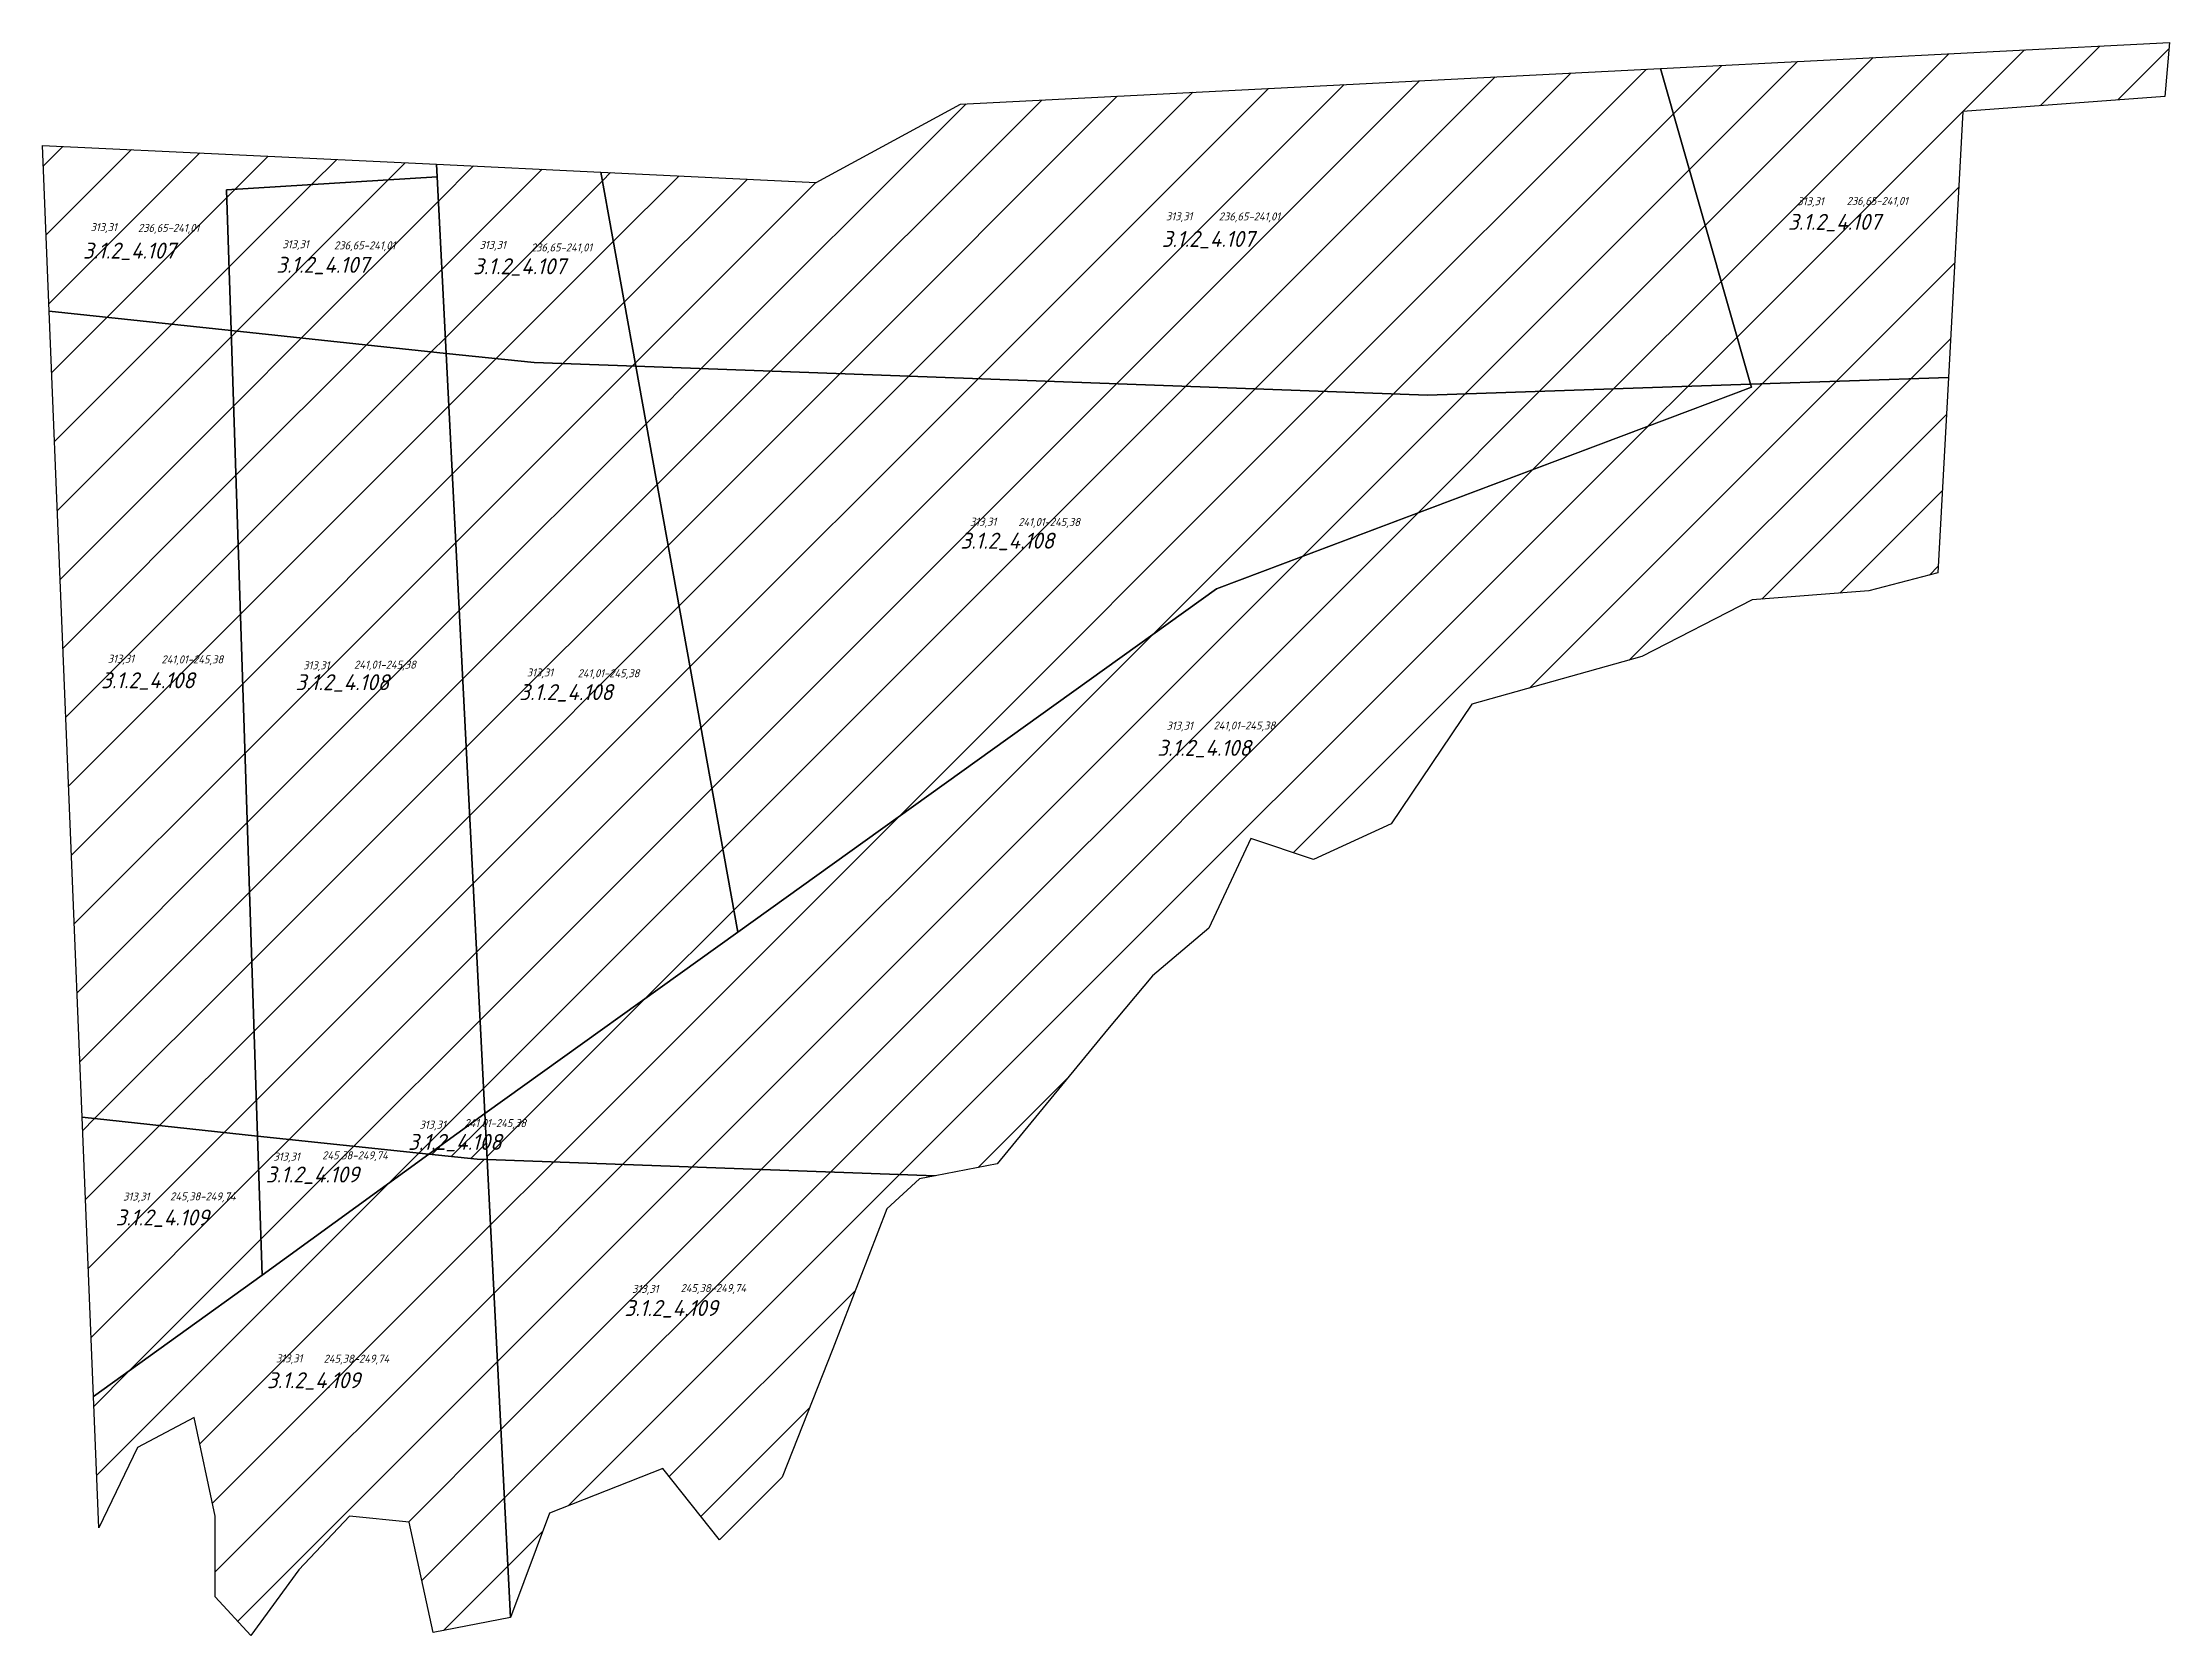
# Model space of a CAD drawing. Header units: millimetres. Extents: x 2242288 to 2245577, y 377443 to 382303.
# Drawn here: x 2244246 to 2245577, y 377948 to 378945 of the extents above; entities that cross this region are included whole.
import ezdxf

# ---------------------------------------------------------------- set-up
doc = ezdxf.new("R2010")
doc.units = ezdxf.units.MM
for name, color, linetype in [('об_3.1.2_4.107', 41, 'Continuous'), ('об_3.1.2_4.108', 41, 'Continuous'), ('об_3.1.2_4.109', 41, 'Continuous'), ('подписи', 41, 'Continuous'), ('штриховка_об_3.1.2_4.107', 41, 'Continuous'), ('штриховка_об_3.1.2_4.108', 41, 'Continuous'), ('штриховка_об_3.1.2_4.109', 41, 'Continuous')]:
    doc.layers.add(name, color=color, linetype=linetype)
doc.styles.add('GOST-2.304_Type-B_italic', font='GOST Common Italic.ttf')

msp = doc.modelspace()

# ---------------------------------------------------------------- hatches: boundary and pattern name
at = {"layer": 'штриховка_об_3.1.2_4.107'}
h = msp.add_hatch(dxfattribs=at)
h.set_pattern_fill('ANSI31', color=256, scale=10)
h.paths.add_polyline_path([(2245315.1, 378731.2), (2245258.8, 378928.7), (2245577.4, 378945), (2245574.5, 378911.2), (2245448, 378901.8), (2245439.1, 378735.3)])
h = msp.add_hatch(dxfattribs=at)
h.set_pattern_fill('ANSI31', color=256, scale=10)
h.paths.add_polyline_path([(2244617.4, 378742.3), (2244595.5, 378863.9), (2244730.3, 378857.4), (2244820.7, 378906.4), (2245258.8, 378928.7), (2245315.1, 378731.2), (2245112.9, 378724.3)])
h = msp.add_hatch(dxfattribs=at)
h.set_pattern_fill('ANSI31', color=256, scale=10)
h.paths.add_polyline_path([(2244250.3, 378776.8), (2244246.1, 378880.6), (2244492.7, 378868.8), (2244493.1, 378861), (2244361.3, 378852.8), (2244364.2, 378764.7)])
h = msp.add_hatch(dxfattribs=at)
h.set_pattern_fill('ANSI31', color=256, scale=10)
h.paths.add_polyline_path([(2244364.2, 378764.7), (2244361.3, 378852.8), (2244493.1, 378861), (2244498.7, 378750.4)])
h = msp.add_hatch(dxfattribs=at)
h.set_pattern_fill('ANSI31', color=256, scale=10)
h.paths.add_polyline_path([(2244498.7, 378750.4), (2244493.1, 378861), (2244492.7, 378868.8), (2244595.5, 378863.9), (2244617.4, 378742.3), (2244553.8, 378744.6)])
at = {"layer": 'штриховка_об_3.1.2_4.108'}
h = msp.add_hatch(dxfattribs=at)
h.set_pattern_fill('ANSI31', color=256, scale=10)
h.paths.add_polyline_path([(2244270.8, 378272.1), (2244250.3, 378776.8), (2244364.2, 378764.7), (2244380.6, 378260.4)])
h = msp.add_hatch(dxfattribs=at)
h.set_pattern_fill('ANSI31', color=256, scale=10)
h.paths.add_polyline_path([(2244380.6, 378260.4), (2244364.2, 378764.7), (2244498.7, 378750.4), (2244523, 378274.5), (2244487.9, 378249)])
h = msp.add_hatch(dxfattribs=at)
h.set_pattern_fill('ANSI31', color=256, scale=10)
h.paths.add_polyline_path([(2244523, 378274.5), (2244498.7, 378750.4), (2244553.8, 378744.6), (2244617.4, 378742.3), (2244681.2, 378388.1)])
h = msp.add_hatch(dxfattribs=at)
h.set_pattern_fill('ANSI31', color=256, scale=10)
h.paths.add_polyline_path([(2244681.2, 378388.1), (2244617.4, 378742.3), (2245112.9, 378724.3), (2245315.1, 378731.2), (2245315.7, 378729.2), (2245306, 378725.5), (2244980.9, 378602.9)])
h = msp.add_hatch(dxfattribs=at)
h.set_pattern_fill('ANSI31', color=256, scale=10)
h.paths.add_polyline_path([(2244524.4, 378245.6), (2244523, 378274.5), (2244681.2, 378388.1), (2244980.9, 378602.9), (2245315.7, 378729.2), (2245315.1, 378731.2), (2245439.1, 378735.3), (2245432.5, 378612.9), (2245389.2, 378601.7), (2245316.3, 378596), (2245247.2, 378560.5), (2245140.7, 378530.7), (2245090.2, 378455.9), (2245041.6, 378433.5), (2245002.4, 378446.6), (2244976.2, 378390.5), (2244940.8, 378360.6), (2244912.7, 378327), (2244843.6, 378242.9), (2244804.8, 378235.5)])
h = msp.add_hatch(dxfattribs=at)
h.set_pattern_fill('ANSI31', color=256, scale=3)
h.paths.add_polyline_path([(2244487.9, 378249), (2244523, 378274.5), (2244524.4, 378245.6), (2244518.2, 378245.8)])
at = {"layer": 'штриховка_об_3.1.2_4.109'}
h = msp.add_hatch(dxfattribs=at)
h.set_pattern_fill('ANSI31', color=256, scale=10)
h.paths.add_polyline_path([(2244277.9, 378097.3), (2244270.8, 378272.1), (2244380.6, 378260.4), (2244383.5, 378173.2)])
h = msp.add_hatch(dxfattribs=at)
h.set_pattern_fill('ANSI31', color=256, scale=10)
h.paths.add_polyline_path([(2244383.5, 378173.2), (2244380.6, 378260.4), (2244487.9, 378249)])
h = msp.add_hatch(dxfattribs=at)
h.set_pattern_fill('ANSI31', color=256, scale=10)
h.paths.add_polyline_path([(2244281.2, 378015), (2244277.9, 378097.3), (2244383.5, 378173.2), (2244487.9, 378249), (2244518.2, 378245.8), (2244524.4, 378245.6), (2244539, 377958.9), (2244490.5, 377949.6), (2244475.5, 378018.7), (2244438.2, 378022.5), (2244406.4, 377988.8), (2244376.5, 377947.7), (2244354.1, 377972), (2244354.1, 378022.5), (2244341, 378084.1), (2244305.5, 378065.4)])
h = msp.add_hatch(dxfattribs=at)
h.set_pattern_fill('ANSI31', color=256, scale=10)
h.paths.add_polyline_path([(2244539, 377958.9), (2244524.4, 378245.6), (2244804.8, 378235.5), (2244795, 378233.6), (2244774.5, 378214.9), (2244740.8, 378127.1), (2244709.1, 378046.8), (2244669.8, 378007.5), (2244634.3, 378052.3), (2244563.3, 378024.3)])

# ---------------------------------------------------------------- linework, layer by layer
at = {"layer": 'об_3.1.2_4.107'}
for points in [[(2245315.1, 378731.2), (2245258.8, 378928.7), (2245577.4, 378945), (2245574.5, 378911.2), (2245448, 378901.8), (2245439.1, 378735.3)], [(2244617.4, 378742.3), (2244595.5, 378863.9), (2244730.3, 378857.4), (2244820.7, 378906.4), (2245258.8, 378928.7), (2245315.1, 378731.2), (2245112.9, 378724.3)], [(2244250.3, 378776.8), (2244246.1, 378880.6), (2244492.7, 378868.8), (2244493.1, 378861), (2244361.3, 378852.8), (2244364.2, 378764.7)], [(2244364.2, 378764.7), (2244361.3, 378852.8), (2244493.1, 378861), (2244498.7, 378750.4)], [(2244498.7, 378750.4), (2244493.1, 378861), (2244492.7, 378868.8), (2244595.5, 378863.9), (2244617.4, 378742.3), (2244553.8, 378744.6)]]:
    msp.add_lwpolyline(points, close=True, dxfattribs=at)
at = {"layer": 'об_3.1.2_4.108'}
for points in [[(2244270.8, 378272.1), (2244250.3, 378776.8), (2244364.2, 378764.7), (2244380.6, 378260.4)], [(2244380.6, 378260.4), (2244364.2, 378764.7), (2244498.7, 378750.4), (2244523, 378274.5), (2244487.9, 378249)], [(2244523, 378274.5), (2244498.7, 378750.4), (2244553.8, 378744.6), (2244617.4, 378742.3), (2244681.2, 378388.1)], [(2244681.2, 378388.1), (2244617.4, 378742.3), (2245112.9, 378724.3), (2245315.1, 378731.2), (2245315.7, 378729.2), (2245306, 378725.5), (2244980.9, 378602.9)], [(2244524.4, 378245.6), (2244523, 378274.5), (2244681.2, 378388.1), (2244980.9, 378602.9), (2245315.7, 378729.2), (2245315.1, 378731.2), (2245439.1, 378735.3), (2245432.5, 378612.9), (2245389.2, 378601.7), (2245316.3, 378596), (2245247.2, 378560.5), (2245140.7, 378530.7), (2245090.2, 378455.9), (2245041.6, 378433.5), (2245002.4, 378446.6), (2244976.2, 378390.5), (2244940.8, 378360.6), (2244912.7, 378327), (2244843.6, 378242.9), (2244804.8, 378235.5)], [(2244487.9, 378249), (2244523, 378274.5), (2244524.4, 378245.6), (2244518.2, 378245.8)]]:
    msp.add_lwpolyline(points, close=True, dxfattribs=at)
at = {"layer": 'об_3.1.2_4.109'}
for points in [[(2244277.9, 378097.3), (2244270.8, 378272.1), (2244380.6, 378260.4), (2244383.5, 378173.2)], [(2244383.5, 378173.2), (2244380.6, 378260.4), (2244487.9, 378249)], [(2244281.2, 378015), (2244277.9, 378097.3), (2244383.5, 378173.2), (2244487.9, 378249), (2244518.2, 378245.8), (2244524.4, 378245.6), (2244539, 377958.9), (2244490.5, 377949.6), (2244475.5, 378018.7), (2244438.2, 378022.5), (2244406.4, 377988.8), (2244376.5, 377947.7), (2244354.1, 377972), (2244354.1, 378022.5), (2244341, 378084.1), (2244305.5, 378065.4)], [(2244539, 377958.9), (2244524.4, 378245.6), (2244804.8, 378235.5), (2244795, 378233.6), (2244774.5, 378214.9), (2244740.8, 378127.1), (2244709.1, 378046.8), (2244669.8, 378007.5), (2244634.3, 378052.3), (2244563.3, 378024.3)]]:
    msp.add_lwpolyline(points, close=True, dxfattribs=at)

# ---------------------------------------------------------------- texts
at = {"layer": 'подписи', "attachment_point": 1, "style": 'GOST-2.304_Type-B_italic'}
for s, insert, char_height in [('313,31', (2245344.5, 378848.1), 5), ('236,65-241,01', (2245375.3, 378848.3), 5), ('313,31', (2244949.3, 378838.7), 5), ('236,65-241,01', (2244982.3, 378838.6), 5), ('3.1.2_4.107', (2245338.6, 378837.7), 10), ('3.1.2_4.107', (2244271.3, 378819.7), 10), ('313,31', (2244276.1, 378831.9), 5), ('236,65-241,01', (2244305.8, 378831.4), 5), ('313,31', (2244396.2, 378821.2), 5), ('236,65-241,01', (2244428.5, 378820.5), 5), ('313,31', (2244519.6, 378820.8), 5), ('3.1.2_4.107', (2244946.6, 378827), 10), ('3.1.2_4.107', (2244392.3, 378810.8), 10), ('3.1.2_4.107', (2244515.5, 378809.9), 10), ('236,65-241,01', (2244551.7, 378819.2), 5), ('313,31', (2244826.6, 378647.5), 5), ('241,01-245,38', (2244856.8, 378647.3), 5), ('3.1.2_4.108', (2244820.6, 378638.1), 10), ('313,31', (2244286.9, 378561.7), 5), ('241,01-245,38', (2244320.5, 378561.3), 5), ('313,31', (2244409.2, 378557.6), 5), ('241,01-245,38', (2244441.1, 378558), 5), ('3.1.2_4.108', (2244282.7, 378550.7), 10), ('3.1.2_4.108', (2244404.4, 378549.5), 10), ('3.1.2_4.108', (2244544.4, 378543.3), 10), ('313,31', (2244549.2, 378553.1), 5), ('241,01-245,38', (2244581, 378552.6), 5), ('313,31', (2244949.6, 378519.8), 5), ('241,01-245,38', (2244979, 378519.9), 5), ('3.1.2_4.108', (2244943.8, 378508.4), 10), ('3.1.2_4.108', (2244474.8, 378261.7), 10), ('313,31', (2244482, 378270), 5), ('241,01-245,38', (2244510.1, 378271), 5), ('313,31', (2244390.6, 378250), 5), ('245,38-249,74', (2244421.1, 378250.8), 5), ('3.1.2_4.109', (2244385.8, 378241.3), 10), ('313,31', (2244296.5, 378225), 5), ('245,38-249,74', (2244325.9, 378225.1), 5), ('3.1.2_4.109', (2244291.8, 378214.4), 10), ('313,31', (2244615.1, 378167.2), 5), ('245,38-249,74', (2244645.4, 378167.7), 5), ('3.1.2_4.109', (2244610.3, 378157.7), 10), ('313,31', (2244392.2, 378123.7), 5), ('245,38-249,74', (2244422, 378123.5), 5), ('3.1.2_4.109', (2244386.5, 378112.5), 10)]:
    msp.add_mtext_dynamic_manual_height_columns(s, width=75.27, gutter_width=12.5, heights=[0], dxfattribs=dict(at, insert=insert, char_height=char_height))

doc.saveas('drawing.dxf')
